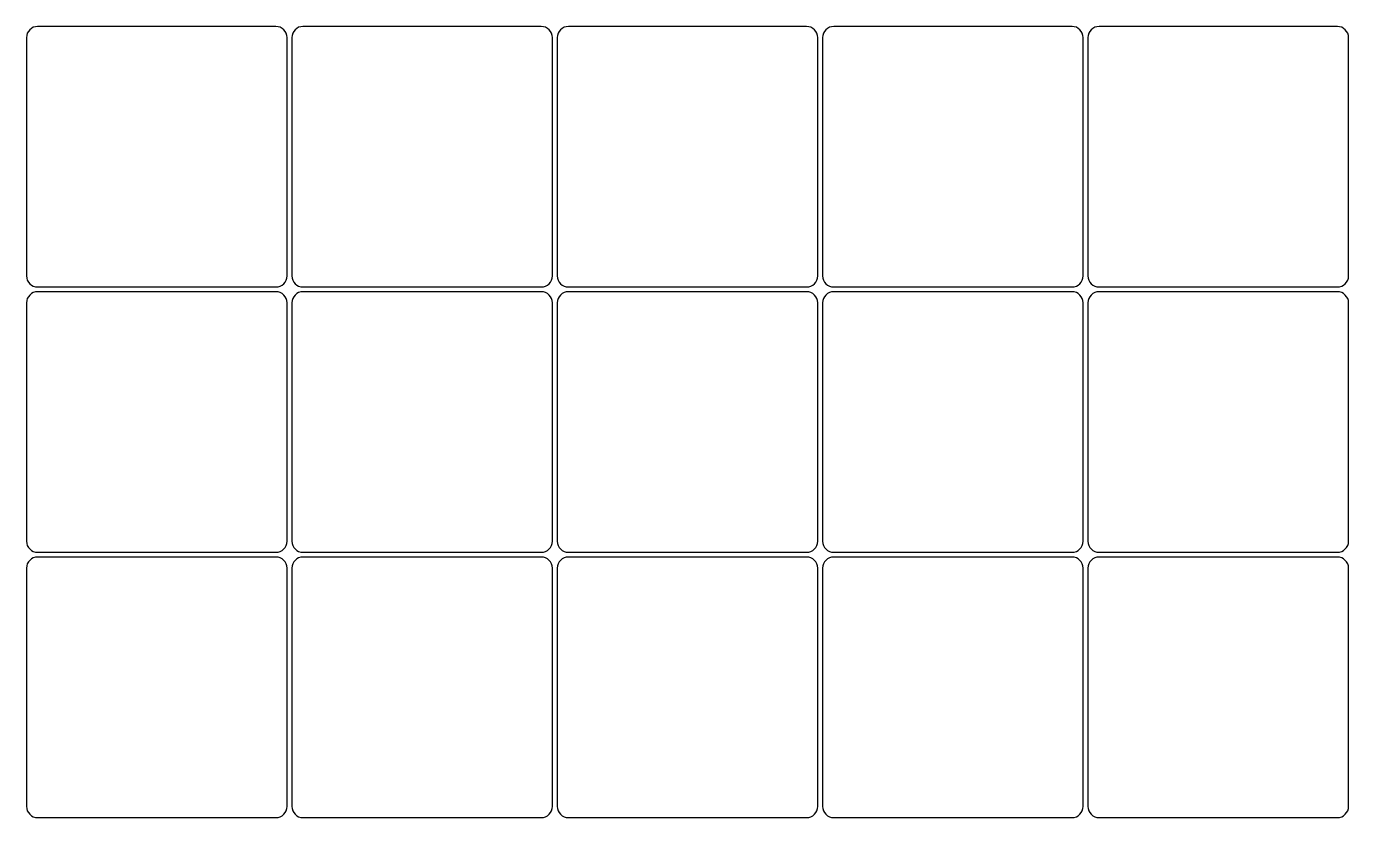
# Model space of a CAD drawing. Header units: millimetres. Extents: x 38 to 393, y -246 to -33.
import ezdxf

# ---------------------------------------------------------------- set-up
doc = ezdxf.new("R2010")
doc.units = ezdxf.units.MM

msp = doc.modelspace()

# ---------------------------------------------------------------- linework, layer by layer
for p, q in [((105.27, -33.36), (41.27, -33.36)), ((176.56, -33.36), (112.56, -33.36)), ((247.85, -33.36), (183.85, -33.36)), ((319.14, -33.36), (255.14, -33.36)), ((390.43, -33.36), (326.43, -33.36)), ((38.27, -36.36), (38.27, -100.36)), ((108.27, -100.36), (108.27, -36.36)), ((109.56, -36.36), (109.56, -100.36)), ((179.56, -100.36), (179.56, -36.36)), ((180.85, -36.36), (180.85, -100.36)), ((250.85, -100.36), (250.85, -36.36)), ((252.14, -36.36), (252.14, -100.36)), ((322.14, -100.36), (322.14, -36.36)), ((323.43, -36.36), (323.43, -100.36)), ((393.43, -100.36), (393.43, -36.36)), ((41.27, -103.36), (105.27, -103.36)), ((105.27, -104.65), (41.27, -104.65)), ((112.56, -103.36), (176.56, -103.36)), ((176.56, -104.65), (112.56, -104.65)), ((183.85, -103.36), (247.85, -103.36)), ((247.85, -104.65), (183.85, -104.65)), ((255.14, -103.36), (319.14, -103.36)), ((319.14, -104.65), (255.14, -104.65)), ((326.43, -103.36), (390.43, -103.36)), ((390.43, -104.65), (326.43, -104.65)), ((38.27, -107.65), (38.27, -171.65)), ((108.27, -171.65), (108.27, -107.65)), ((109.56, -107.65), (109.56, -171.65)), ((179.56, -171.65), (179.56, -107.65)), ((180.85, -107.65), (180.85, -171.65)), ((250.85, -171.65), (250.85, -107.65)), ((252.14, -107.65), (252.14, -171.65)), ((322.14, -171.65), (322.14, -107.65)), ((323.43, -107.65), (323.43, -171.65)), ((393.43, -171.65), (393.43, -107.65)), ((41.27, -174.65), (105.27, -174.65)), ((105.27, -175.94), (41.27, -175.94)), ((112.56, -174.65), (176.56, -174.65)), ((176.56, -175.94), (112.56, -175.94)), ((183.85, -174.65), (247.85, -174.65)), ((247.85, -175.94), (183.85, -175.94)), ((255.14, -174.65), (319.14, -174.65)), ((319.14, -175.94), (255.14, -175.94)), ((326.43, -174.65), (390.43, -174.65)), ((390.43, -175.94), (326.43, -175.94)), ((38.27, -178.94), (38.27, -242.94)), ((108.27, -242.94), (108.27, -178.94)), ((109.56, -178.94), (109.56, -242.94)), ((179.56, -242.94), (179.56, -178.94)), ((180.85, -178.94), (180.85, -242.94)), ((250.85, -242.94), (250.85, -178.94)), ((252.14, -178.94), (252.14, -242.94)), ((322.14, -242.94), (322.14, -178.94)), ((323.43, -178.94), (323.43, -242.94)), ((393.43, -242.94), (393.43, -178.94)), ((41.27, -245.94), (105.27, -245.94)), ((112.56, -245.94), (176.56, -245.94)), ((183.85, -245.94), (247.85, -245.94)), ((255.14, -245.94), (319.14, -245.94)), ((326.43, -245.94), (390.43, -245.94))]:
    msp.add_line(p, q)
for centre, start, end in [((41.27, -36.36), 90, 180), ((105.27, -36.36), 0, 90), ((112.56, -36.36), 90, 180), ((176.56, -36.36), 0, 90), ((183.85, -36.36), 90, 180), ((247.85, -36.36), 0, 90), ((255.14, -36.36), 90, 180), ((319.14, -36.36), 0, 90), ((326.43, -36.36), 90, 180), ((390.43, -36.36), 0, 90), ((41.27, -100.36), 180, 270), ((105.27, -100.36), 270, 360), ((112.56, -100.36), 180, 270), ((176.56, -100.36), 270, 360), ((183.85, -100.36), 180, 270), ((247.85, -100.36), 270, 360), ((255.14, -100.36), 180, 270), ((319.14, -100.36), 270, 360), ((326.43, -100.36), 180, 270), ((390.43, -100.36), 270, 360), ((41.27, -107.65), 90, 180), ((105.27, -107.65), 0, 90), ((112.56, -107.65), 90, 180), ((176.56, -107.65), 0, 90), ((183.85, -107.65), 90, 180), ((247.85, -107.65), 0, 90), ((255.14, -107.65), 90, 180), ((319.14, -107.65), 0, 90), ((326.43, -107.65), 90, 180), ((390.43, -107.65), 0, 90), ((41.27, -171.65), 180, 270), ((105.27, -171.65), 270, 360), ((112.56, -171.65), 180, 270), ((176.56, -171.65), 270, 360), ((183.85, -171.65), 180, 270), ((247.85, -171.65), 270, 360), ((255.14, -171.65), 180, 270), ((319.14, -171.65), 270, 360), ((326.43, -171.65), 180, 270), ((390.43, -171.65), 270, 360), ((41.27, -178.94), 90, 180), ((105.27, -178.94), 0, 90), ((112.56, -178.94), 90, 180), ((176.56, -178.94), 0, 90), ((183.85, -178.94), 90, 180), ((247.85, -178.94), 0, 90), ((255.14, -178.94), 90, 180), ((319.14, -178.94), 0, 90), ((326.43, -178.94), 90, 180), ((390.43, -178.94), 0, 90), ((41.27, -242.94), 180, 270), ((105.27, -242.94), 270, 360), ((112.56, -242.94), 180, 270), ((176.56, -242.94), 270, 360), ((183.85, -242.94), 180, 270), ((247.85, -242.94), 270, 360), ((255.14, -242.94), 180, 270), ((319.14, -242.94), 270, 360), ((326.43, -242.94), 180, 270), ((390.43, -242.94), 270, 360)]:
    msp.add_arc(centre, 3, start, end)

doc.saveas('drawing.dxf')
